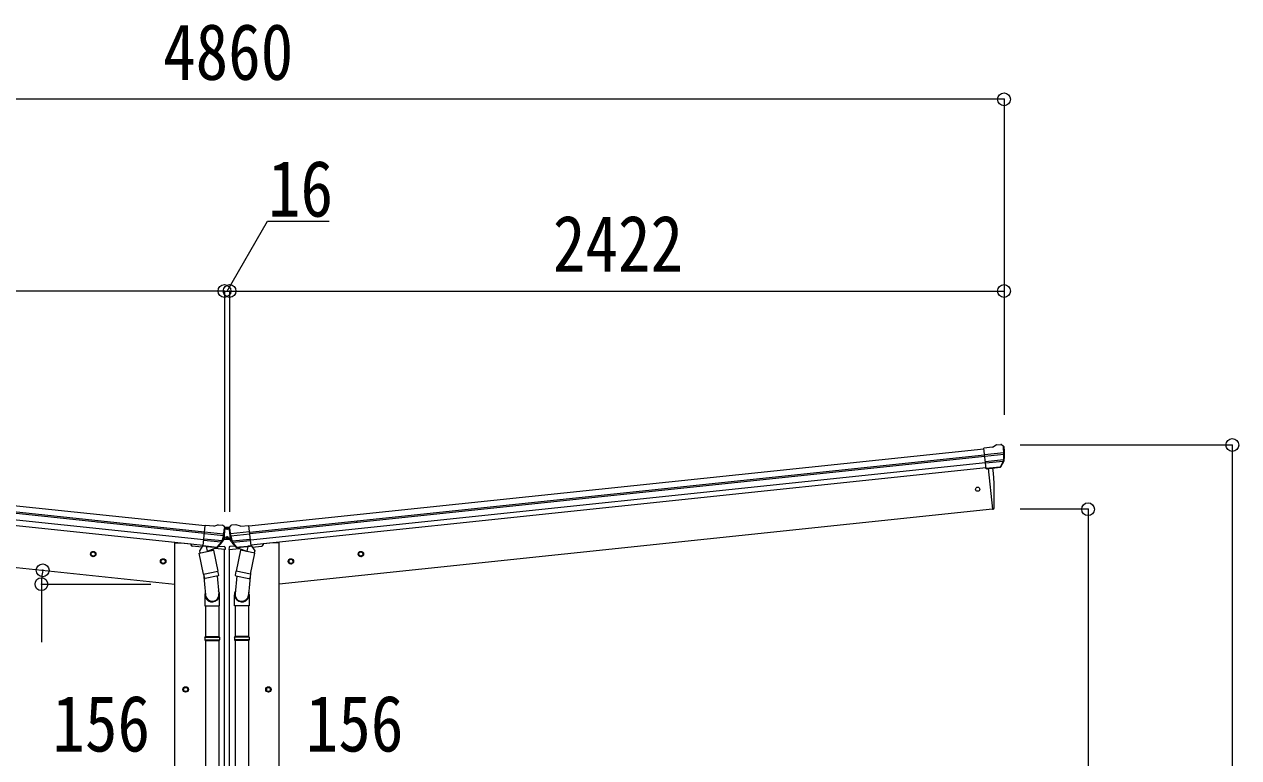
# Model space of a CAD drawing. Units: millimetres at full size, sheet at 1:40; some dimension numbers follow another scale. Extents: x -11243 to 11243, y -7760 to 7760.
# Drawn here: x -4737 to -939, y -2532 to -238 of the extents above; entities that cross this region are included whole.
import ezdxf
from ezdxf.enums import TextEntityAlignment as Align

# ---------------------------------------------------------------- set-up
doc = ezdxf.new("R2010")
doc.units = ezdxf.units.MM
doc.header["$LTSCALE"] = 40
doc.header["$PDMODE"] = 32
doc.header["$PDSIZE"] = 40
for name, color, linetype, lineweight in [('0-3_ELV2', 4, 'Continuous', 9), ('0-6_OTH_LINE', 6, 'Continuous', 9), ('0-9_OUTLINE', 7, 'Continuous', 9)]:
    doc.layers.add(name, color=color, linetype=linetype, lineweight=lineweight)
doc.styles.add('ＭＳ ゴシック', font='')
doc.styles.get('ＭＳ ゴシック').set_extended_font_data('MS Gothic')

msp = doc.modelspace()

# ---------------------------------------------------------------- linework, layer by layer
at = {"layer": '0-3_ELV2'}
for p, q in [((-1709.64, -1560.97), (-1698.04, -1554)), ((-1696.81, -1553.59), (-1683.33, -1552.18)), ((-1679.66, -1553.26), (-1679.67, -1553.26)), ((-1679.66, -1553.26), (-1674.48, -1557.45)), ((-4174.11, -1830.45), (-6473.03, -1588.82)), ((-4173.67, -1826.27), (-6472.59, -1584.65)), ((-4171.68, -1807.38), (-6470.6, -1565.75)), ((-4034.88, -1807.38), (-1735.96, -1565.75)), ((-4032.89, -1826.27), (-1733.97, -1584.65)), ((-4032.45, -1830.45), (-1733.53, -1588.82)), ((-1709.64, -1560.97), (-1736.17, -1563.76)), ((-1729.38, -1628.31), (-1736.17, -1563.76)), ((-1734.01, -1584.29), (-1674.27, -1578.01)), ((-1673.79, -1583.88), (-1733.39, -1590.15)), ((-1673.1, -1561.15), (-1673.41, -1559.3)), ((-6476.87, -1625.42), (-4177.95, -1867.05)), ((-4176.19, -1850.31), (-6475.11, -1608.68)), ((-4030.36, -1850.31), (-1731.44, -1608.68)), ((-1729.69, -1625.42), (-4028.61, -1867.05)), ((-1674.63, -1600.64), (-1731.66, -1606.63)), ((-1676.02, -1605.3), (-1731.19, -1611.1)), ((-1686.03, -1623.53), (-1729.41, -1628.09)), ((-1729.38, -1628.31), (-1719.44, -1627.27)), ((-1722.5, -1627.59), (-1709.11, -1754.98)), ((-1719.44, -1627.27), (-1719.16, -1627.33)), ((-1719.16, -1627.33), (-1693.83, -1624.67)), ((-1693.83, -1624.67), (-1693.58, -1624.55)), ((-1693.58, -1624.55), (-1685.89, -1623.74)), ((-1684.58, -1621.87), (-1675.13, -1603.57)), ((-1683.52, -1622.3), (-1673.4, -1604.04)), ((-6497.45, -1754.98), (-4266.78, -1989.43)), ((-1709.11, -1754.98), (-3939.78, -1989.43)), ((-1709.11, -1754.98), (-1707.06, -1754.69)), ((-4178.26, -1869.99), (-4171.48, -1805.44)), ((-4144.96, -1808.23), (-4171.48, -1805.44)), ((-4144.96, -1808.23), (-4132.16, -1803.82)), ((-4130.87, -1803.68), (-4117.38, -1805.09)), ((-4114.03, -1806.92), (-4114.03, -1806.92)), ((-4114.03, -1806.92), (-4109.83, -1812.1)), ((-4110.56, -1811.2), (-4110.53, -1810.97)), ((-4110.53, -1810.97), (-4096.03, -1810.97)), ((-4109.24, -1816), (-4109.16, -1814.13)), ((-4102.02, -1815.69), (-4101.18, -1815.69)), ((-4097.32, -1816), (-4097.4, -1814.13)), ((-4092.53, -1806.92), (-4096.73, -1812.1)), ((-4096, -1811.2), (-4096.03, -1810.97)), ((-4092.53, -1806.92), (-4092.53, -1806.92)), ((-4075.69, -1803.68), (-4089.17, -1805.09)), ((-4061.6, -1808.23), (-4074.4, -1803.82)), ((-4061.6, -1808.23), (-4035.08, -1805.44)), ((-4028.3, -1869.99), (-4035.08, -1805.44)), ((-4121.28, -1858.57), (-4176.45, -1852.77)), ((-4118.95, -1854.3), (-4175.98, -1848.31)), ((-4114.65, -1838.09), (-4174.25, -1831.82)), ((-4173.64, -1825.97), (-4113.9, -1832.25)), ((-4133.1, -1873.01), (-4120.05, -1857.07)), ((-4132.16, -1873.65), (-4118.46, -1857.89)), ((-4117.49, -1855.66), (-4112.11, -1849.47)), ((-4116.42, -1852.13), (-4113.24, -1848.48)), ((-4112.11, -1847.97), (-4110.36, -1847.97)), ((-4094.81, -1849.47), (-4112.11, -1849.47)), ((-4111.78, -1833.09), (-4111.78, -1845.5)), ((-4110.07, -1848.47), (-4111.78, -1845.5)), ((-4110.07, -1848.47), (-4096.49, -1848.47)), ((-4102.02, -1844.39), (-4101.18, -1844.39)), ((-4096.49, -1848.47), (-4094.78, -1845.5)), ((-4096.2, -1847.97), (-4094.81, -1847.97)), ((-4088.86, -1856.32), (-4094.81, -1849.47)), ((-4094.78, -1833.09), (-4094.78, -1845.5)), ((-4089.95, -1852.77), (-4093.68, -1848.48)), ((-4032.92, -1825.97), (-4092.66, -1832.25)), ((-4091.91, -1838.09), (-4032.31, -1831.82)), ((-4074.4, -1873.65), (-4088.1, -1857.89)), ((-4087.61, -1854.3), (-4030.57, -1848.31)), ((-4073.46, -1873.01), (-4086.51, -1857.07)), ((-4085.28, -1858.57), (-4030.11, -1852.77)), ((-4527.86, -1890.85), (-4521.01, -1887.8)), ((-4521.01, -1887.8), (-4514.93, -1892.21)), ((-4514.93, -1892.21), (-4515.72, -1899.67)), ((-4216.51, -1863.05), (-4216.08, -1866.28)), ((-4182.38, -1873.67), (-4211.65, -1870.6)), ((-4178.26, -1869.99), (-4168.32, -1871.04)), ((-4134.86, -1874.33), (-4178.24, -1869.77)), ((-4168.32, -1871.04), (-4168.06, -1871.16)), ((-4168.06, -1871.16), (-4142.73, -1873.82)), ((-4142.73, -1873.82), (-4142.46, -1873.76)), ((-4142.46, -1873.76), (-4134.77, -1874.56)), ((-4108.63, -1881.43), (-4142.36, -1877.88)), ((-4129.04, -1870.23), (-4112.19, -1872)), ((-4111.28, -4739.43), (-4111.28, -1881.1)), ((-4109.53, -1874.59), (-4108.63, -1881.43)), ((-4097.03, -1874.59), (-4097.93, -1881.43)), ((-4097.93, -1881.43), (-4064.2, -1877.88)), ((-4095.28, -4739.43), (-4095.28, -1881.1)), ((-4077.52, -1870.23), (-4094.37, -1872)), ((-4064.1, -1873.76), (-4071.79, -1874.56)), ((-4071.7, -1874.33), (-4028.32, -1869.77)), ((-4063.83, -1873.82), (-4064.1, -1873.76)), ((-4038.49, -1871.16), (-4063.83, -1873.82)), ((-4038.24, -1871.04), (-4038.49, -1871.16)), ((-4028.3, -1869.99), (-4038.24, -1871.04)), ((-4024.18, -1873.67), (-3994.91, -1870.6)), ((-3990.05, -1863.05), (-3990.48, -1866.28)), ((-3685.55, -1887.8), (-3691.63, -1892.21)), ((-3691.63, -1892.21), (-3690.84, -1899.67)), ((-3678.7, -1890.85), (-3685.55, -1887.8)), ((-4515.72, -1899.67), (-4522.57, -1902.73)), ((-4309.07, -1913.85), (-4302.21, -1910.79)), ((-4296.92, -1922.67), (-4303.78, -1925.72)), ((-4302.21, -1910.79), (-4296.14, -1915.21)), ((-4296.14, -1915.21), (-4296.92, -1922.67)), ((-3904.35, -1910.79), (-3910.42, -1915.21)), ((-3910.42, -1915.21), (-3909.64, -1922.67)), ((-3909.64, -1922.67), (-3902.78, -1925.72)), ((-3897.49, -1913.85), (-3904.35, -1910.79)), ((-3690.84, -1899.67), (-3683.98, -1902.73)), ((-4239.28, -2315.23), (-4232.78, -2311.48)), ((-4232.78, -2311.48), (-4226.28, -2315.23)), ((-4226.28, -2315.23), (-4226.28, -2322.74)), ((-3973.78, -2311.48), (-3980.28, -2315.23)), ((-3980.28, -2315.23), (-3980.28, -2322.74)), ((-3967.28, -2315.23), (-3973.78, -2311.48)), ((-4226.28, -2322.74), (-4232.78, -2326.49)), ((-3980.28, -2322.74), (-3973.78, -2326.49))]:
    msp.add_line(p, q, dxfattribs=at)
for points in [[(-4104.54, -1814.85), (-4105.38, -1814.85), (-4105.38, -1815.69), (-4104.54, -1815.69)], [(-4102.86, -1814.01), (-4102.86, -1813.17), (-4103.7, -1813.17), (-4103.7, -1814.01)], [(-4103.7, -1816.53), (-4103.7, -1817.37), (-4102.86, -1817.37), (-4102.86, -1816.53)], [(-4101.18, -1815.69), (-4101.18, -1814.85), (-4102.02, -1814.85)], [(-4266.78, -4739.43), (-4266.78, -1860.43), (-4246.78, -1860.43), (-4215.92, -1863.68)], [(-4104.54, -1843.55), (-4105.38, -1843.55), (-4105.38, -1844.39), (-4104.54, -1844.39)], [(-4102.86, -1842.71), (-4102.86, -1841.87), (-4103.7, -1841.87), (-4103.7, -1842.71)], [(-4103.7, -1845.23), (-4103.7, -1846.07), (-4102.86, -1846.07), (-4102.86, -1845.23)], [(-4101.18, -1844.39), (-4101.18, -1843.55), (-4102.02, -1843.55)], [(-3939.78, -4739.43), (-3939.78, -1860.43), (-3959.78, -1860.43), (-3990.63, -1863.68)], [(-4522.57, -1902.73), (-4528.65, -1898.32), (-4527.86, -1890.85)], [(-3683.98, -1902.73), (-3677.91, -1898.32), (-3678.7, -1890.85)], [(-4303.78, -1925.72), (-4309.85, -1921.31), (-4309.07, -1913.85)], [(-3902.78, -1925.72), (-3896.71, -1921.31), (-3897.49, -1913.85)], [(-4232.78, -2326.49), (-4239.28, -2322.74), (-4239.28, -2315.23)], [(-3973.78, -2326.49), (-3967.28, -2322.74), (-3967.28, -2315.23)]]:
    msp.add_lwpolyline(points, dxfattribs=at)
for centre, radius in [((-1755.9, -1692.43), 6.5), ((-4103.28, -1815.27), 3.5), ((-4103.28, -1843.97), 3.5), ((-4521.79, -1895.26), 8.5), ((-4521.79, -1895.26), 7.7), ((-4521.79, -1895.26), 6.5), ((-3684.77, -1895.26), 8.5), ((-3684.77, -1895.26), 7.7), ((-3684.77, -1895.26), 6.5), ((-4303, -1918.26), 8.5), ((-4303, -1918.26), 7.7), ((-4303, -1918.26), 6.5), ((-3903.56, -1918.26), 8.5), ((-3903.56, -1918.26), 7.7), ((-3903.56, -1918.26), 6.5), ((-4232.78, -2318.99), 8.5), ((-4232.78, -2318.99), 7.7), ((-4232.78, -2318.99), 6.5), ((-3973.78, -2318.99), 8.5), ((-3973.78, -2318.99), 7.7), ((-3973.78, -2318.99), 6.5)]:
    msp.add_circle(centre, radius, dxfattribs=at)
for centre, radius, start, end in [((-1696.5, -1556.58), 3, 96.02369, 120.97631), ((-1682.81, -1557.15), 5, 51.04426, 95.95574), ((-1866.65, -1582.8), 192.44, 1.4271, 6.57578), ((-1873.99, -1582.27), 200.2, 354.20009, 359.53883), ((-1629, -1575.9), 45.32, 182.67122, 185.64518), ((-1673.61, -1585.22), 1.35, 95.1605, 97.91927), ((-1671, -1583.66), 2.74, 179.02151, 184.43412), ((-1873.99, -1582.27), 202, 354.13916, 6), ((-2604.7, -1714.77), 900.99, 357.6414, 5.6433), ((-1686.14, -1620.85), 2.99, 285.2717, 331.00739), ((-1677.8, -1602.2), 3, 332.69111, 354.20009), ((-1676.03, -1602.59), 3, 331, 354.13916), ((-1707.47, -1751.72), 3, 278, 357.63919), ((-4131.19, -1806.66), 3, 84.02369, 108.97631), ((-4310.14, -1794.89), 202, 342.13916, 354), ((-4117.91, -1810.06), 5, 39.04426, 83.95574), ((-4303.07, -1796.94), 192.44, 349.4271, 354.57578), ((-4104.54, -1814.01), 0.84, 270, 0), ((-4104.54, -1816.53), 0.84, 0, 90), ((-4102.02, -1814.01), 0.84, 180, 270), ((-4102.02, -1816.53), 0.84, 90, 180), ((-3896.42, -1794.89), 202, 186, 197.86084), ((-3903.49, -1796.94), 192.44, 185.42422, 190.5729), ((-4088.65, -1810.06), 5, 96.04426, 140.95574), ((-4075.37, -1806.66), 3, 71.02369, 95.97631), ((-4122.37, -1855.17), 3, 320.69111, 342.20009), ((-4310.14, -1794.89), 200.2, 342.20009, 347.53883), ((-4120.73, -1855.92), 3, 319, 342.13916), ((-4114.74, -1839.44), 1.35, 83.1605, 85.91927), ((-4111.87, -1838.45), 2.74, 167.02151, 172.43412), ((-4069.18, -1839.59), 45.32, 170.67122, 173.64518), ((-4112.11, -1849.47), 1.5, 90, 139), ((-4104.54, -1842.71), 0.84, 270, 0), ((-4104.54, -1845.23), 0.84, 0, 90), ((-4102.02, -1842.71), 0.84, 180, 270), ((-4102.02, -1845.23), 0.84, 90, 180), ((-4094.81, -1849.47), 1.5, 41, 90), ((-4137.38, -1839.59), 45.32, 6.35482, 9.32878), ((-4094.69, -1838.45), 2.74, 7.56588, 12.97849), ((-4091.81, -1839.44), 1.35, 94.08073, 96.8395), ((-3896.42, -1794.89), 200.2, 192.46117, 197.79991), ((-4085.83, -1855.92), 3, 197.86084, 221), ((-4084.19, -1855.17), 3, 197.79991, 219.30889), ((-4211.13, -1865.63), 5, 187.5, 264), ((-4134.42, -1871.68), 2.99, 273.2717, 319.00739), ((-4112.51, -1874.99), 3, 7.5, 84), ((-4094.05, -1874.99), 3, 96, 172.5), ((-4072.14, -1871.68), 2.99, 220.99261, 266.7283), ((-3995.43, -1865.63), 5, 276, 352.5)]:
    msp.add_arc(centre, radius, start, end, dxfattribs=at)
for centre, major_axis, ratio, start_param, end_param in [((-1675.36, -1560.76), (-0.87, 5.91), 0.020485, 0.671432, 1.5691306), ((-1680.75, -1556.24), (5.88, -1.31), 0.24881, 0.460585, 0.4641038), ((-1676.37, -1559.79), (-2.34, 1.9), 0.995767, 3.9859716, 4.712389), ((-1871.68, -1604.21), (-20.92, 199.05), 0.994373, 4.7113789, 4.7277536), ((-1686.34, -1620.55), (-0.11, 3), 0.642905, 3.2459383, 4.203928), ((-1686.21, -1620.75), (1.66, -2.51), 0.997631, 5.8041905, 5.8929484), ((-1686.28, -1620.65), (3.53, -2.11), 0.650902, 5.2561448, 5.3289554), ((-1683.91, -1620.3), (1.08, 3.13), 0.040856, 2.1135035, 2.1416249), ((-4311.94, -1816.84), (20.92, 199.05), 0.994373, 1.5554317, 1.5718064), ((-4111.37, -1815.15), (0.38, 5.97), 0.020485, 0.671432, 1.5691306), ((-4115.71, -1809.61), (5.48, -2.51), 0.24881, 0.460585, 0.4641038), ((-4112.16, -1813.99), (-1.9, 2.34), 0.995767, 3.9859716, 4.712389), ((-4094.4, -1813.99), (1.9, 2.34), 0.995767, 1.5707963, 2.2972137), ((-4090.85, -1809.61), (-5.48, -2.51), 0.24881, 5.8190815, 5.8226003), ((-4095.19, -1815.15), (-0.38, 5.97), 0.020485, 4.7140547, 5.6117533), ((-3894.62, -1816.84), (-20.92, 199.05), 0.994373, 4.7113789, 4.7277536), ((-4312.44, -1816.84), (20.92, 199.05), 0.994373, 4.7113789, 4.7277536), ((-3894.12, -1816.84), (-20.92, 199.05), 0.994373, 1.5554317, 1.5718064), ((-4134.55, -1871.35), (0.51, 2.96), 0.642905, 3.2459383, 4.203928), ((-4134.46, -1871.57), (1.1, -2.8), 0.997631, 5.8041905, 5.8929484), ((-4134.51, -1871.45), (3.02, -2.79), 0.650902, 5.2561448, 5.3289554), ((-4132.12, -1871.6), (1.71, 2.84), 0.040856, 2.1135035, 2.1416249), ((-4074.44, -1871.6), (-1.71, 2.84), 0.040856, 4.1415604, 4.1696818), ((-4072.01, -1871.35), (-0.51, 2.96), 0.642905, 2.0792573, 3.037247), ((-4072.05, -1871.45), (-3.02, -2.79), 0.650902, 0.9542299, 1.0270405), ((-4072.1, -1871.57), (-1.1, -2.8), 0.997631, 0.3902369, 0.4789948)]:
    msp.add_ellipse(centre, major_axis=major_axis, ratio=ratio, start_param=start_param, end_param=end_param, dxfattribs=at)
at = {"layer": '0-6_OTH_LINE'}
for p, q in [((-1673.27, -472.38), (-6533.29, -472.38)), ((-1673.27, -472.38), (-1673.27, -1459.56)), ((-4111.28, -1072.38), (-6533.29, -1072.38)), ((-4111.28, -1072.38), (-4111.28, -1763.46)), ((-4111.28, -1072.38), (-4095.2, -1072.38)), ((-4095.28, -1072.38), (-4095.28, -1763.46)), ((-4095.28, -1072.38), (-1673.27, -1072.38)), ((-959.37, -1554.16), (-1623.23, -1554.16)), ((-959.37, -1554.16), (-959.37, -4189.43)), ((-1410.37, -1754.98), (-1623.23, -1754.98)), ((-1410.37, -1754.98), (-1410.37, -4189.43))]:
    msp.add_line(p, q, dxfattribs=at)
at = {"layer": '0-6_OTH_LINE', "lineweight": 18}
for q in [(-4683.74, -2170.99), (-4341.14, -1989.49)]:
    msp.add_line((-4683.74, -1989.49), q, dxfattribs=at)
at = {"layer": '0-6_OTH_LINE'}
msp.add_lwpolyline([(-4103.24, -1072.38), (-3976.86, -853.48), (-3783.7, -853.48)], dxfattribs=at)
msp.add_arc((-4445.95, -1989.49), 237.79, 169.47013, 180, dxfattribs=at)
for p in [(-1673.27, -472.38), (-4111.28, -1072.38), (-4095.28, -1072.38), (-1673.27, -1072.38), (-959.37, -1554.16), (-1410.37, -1754.98), (-4679.73, -1946.03), (-4683.74, -1989.49)]:
    msp.add_point(p, dxfattribs=at)
at = {"layer": '0-9_OUTLINE'}
for p, q in [((-4189.98, -1892.06), (-4145.1, -1882.93)), ((-4176.62, -1957.72), (-4189.98, -1892.06)), ((-4178.52, -1868.6), (-4189.73, -1885.52)), ((-4189.73, -1885.52), (-4188.46, -1891.75)), ((-4177.6, -1868.41), (-4178.52, -1868.6)), ((-4135.11, -1874.57), (-4175.78, -1870.29)), ((-4168.08, -1871.49), (-4165.16, -1885.84)), ((-4138.94, -1876.73), (-4163.69, -1886.48)), ((-4147.27, -1880.01), (-4146.61, -1883.24)), ((-4145.1, -1882.93), (-4131.74, -1948.59)), ((-4138.47, -1874.87), (-4138.32, -1875.6)), ((-4061.46, -1882.93), (-4074.82, -1948.59)), ((-4071.45, -1874.57), (-4030.78, -1870.29)), ((-4068.09, -1874.87), (-4068.24, -1875.6)), ((-4067.62, -1876.73), (-4042.87, -1886.48)), ((-4016.58, -1892.06), (-4061.46, -1882.93)), ((-4059.29, -1880.01), (-4059.94, -1883.24)), ((-4038.48, -1871.49), (-4041.4, -1885.84)), ((-4029.94, -1957.72), (-4016.58, -1892.06)), ((-4028.96, -1868.41), (-4028.04, -1868.6)), ((-4028.04, -1868.6), (-4016.83, -1885.52)), ((-4016.83, -1885.52), (-4018.1, -1891.75)), ((-4177.05, -1955.58), (-4170.4, -2023.32)), ((-4176.62, -1957.72), (-4131.74, -1948.59)), ((-4176.61, -1957.71), (-4174.07, -1970.19)), ((-4130.81, -1963.19), (-4171.77, -1971.53)), ((-4134.15, -1963.87), (-4128.59, -2019.6)), ((-4129.26, -1960.83), (-4131.75, -1948.59)), ((-4129.47, -1962.23), (-4129.47, -1962.23)), ((-4072.41, -1963.87), (-4077.97, -2019.6)), ((-4077.3, -1960.83), (-4074.81, -1948.59)), ((-4077.09, -1962.23), (-4077.09, -1962.23)), ((-4075.75, -1963.19), (-4034.79, -1971.53)), ((-4029.94, -1957.72), (-4074.82, -1948.59)), ((-4029.51, -1955.58), (-4036.16, -2023.32)), ((-4029.95, -1957.71), (-4032.49, -1970.19)), ((-4172.44, -2022.1), (-4172.44, -2056.76)), ((-4126.44, -2056.76), (-4126.44, -2022.41)), ((-4080.12, -2056.76), (-4080.12, -2022.41)), ((-4034.12, -2022.1), (-4034.12, -2056.76)), ((-4172.44, -2056.76), (-4126.44, -2056.76)), ((-4170.44, -2056.76), (-4170.44, -2153.5)), ((-4128.44, -2056.76), (-4128.44, -2153.5)), ((-4034.12, -2056.76), (-4080.12, -2056.76)), ((-4078.12, -2056.76), (-4078.12, -2153.5)), ((-4036.12, -2056.76), (-4036.12, -2153.5)), ((-4172.44, -2155.5), (-4171.44, -2153.5)), ((-4172.44, -2155.5), (-4126.44, -2155.5)), ((-4172.44, -2155.5), (-4172.44, -2163.5)), ((-4172.44, -2163.5), (-4126.44, -2163.5)), ((-4172.44, -2163.5), (-4171.44, -2165.5)), ((-4171.44, -2153.5), (-4127.44, -2153.5)), ((-4126.44, -2155.5), (-4127.44, -2153.5)), ((-4080.12, -2155.5), (-4079.12, -2153.5)), ((-4034.12, -2155.5), (-4080.12, -2155.5)), ((-4034.12, -2163.5), (-4080.12, -2163.5)), ((-4035.12, -2153.5), (-4079.12, -2153.5)), ((-4034.12, -2155.5), (-4035.12, -2153.5)), ((-4034.12, -2163.5), (-4035.12, -2165.5)), ((-4034.12, -2155.5), (-4034.12, -2163.5)), ((-4171.44, -2165.5), (-4127.44, -2165.5)), ((-4170.44, -2165.5), (-4170.44, -3182.19)), ((-4128.44, -2165.5), (-4128.44, -3182.19)), ((-4035.12, -2165.5), (-4079.12, -2165.5)), ((-4078.12, -2165.5), (-4078.12, -3182.19)), ((-4036.12, -2165.5), (-4036.12, -3182.19))]:
    msp.add_line(p, q, dxfattribs=at)
for points in [[(-4126.44, -2155.5), (-4126.44, -2163.5), (-4127.44, -2165.5)], [(-4080.12, -2155.5), (-4080.12, -2163.5), (-4079.12, -2165.5)]]:
    msp.add_lwpolyline(points, dxfattribs=at)
for centre, radius, start, end in [((-4175.73, -1869.8), 0.5, 228.73754, 264), ((-4168.66, -1871.65), 0.604, 15.29405, 86.90158), ((-4164.17, -1885.56), 1.03, 195.53431, 297.46103), ((-4139.3, -1875.8), 1, 291.5, 11.5), ((-4137.98, -1874.77), 0.5, 84, 191.5), ((-4135.06, -1874.07), 0.5, 264, 299.26246), ((-4071.5, -1874.07), 0.5, 240.73754, 276), ((-4068.58, -1874.77), 0.5, 348.5, 96), ((-4067.26, -1875.8), 1, 168.5, 248.5), ((-4042.39, -1885.56), 1.03, 242.53897, 344.46569), ((-4037.9, -1871.65), 0.604, 93.09842, 164.70595), ((-4030.83, -1869.8), 0.5, 276, 311.26246), ((-4172.17, -1969.57), 2, 198.03157, 281.5), ((-4131.21, -1961.23), 2, 281.5, 330.09038), ((-4131.16, -1961.26), 1.95, 330.02234, 12.45983), ((-4075.4, -1961.26), 1.95, 167.54017, 209.97766), ((-4075.35, -1961.23), 2, 209.90962, 258.5), ((-4034.39, -1969.57), 2, 258.5, 341.96843), ((-4156.44, -2022.41), 30, 0, 2.54858), ((-4050.12, -2022.41), 30, 177.45142, 180)]:
    msp.add_arc(centre, radius, start, end, dxfattribs=at)
for centre, major_axis, start_param, end_param in [((-4149.44, -2022.1), (-23, 0), 5.9588909, 9.9444346), ((-4057.12, -2022.1), (23, 0), 2.621936, 6.6074797), ((-4149.44, -2022.1), (-21, 0), 0.0583862, 3.2616355), ((-4057.12, -2022.1), (21, 0), 3.0215498, 6.2247991)]:
    msp.add_ellipse(centre, major_axis=major_axis, ratio=0.996195, start_param=start_param, end_param=end_param, dxfattribs=at)

# ---------------------------------------------------------------- texts
at = {"layer": '0-6_OTH_LINE', "color": 7, "style": 'ＭＳ ゴシック', "width": 0.85}
for s, p in [('4860', (-4303.28, -464.38)), ('16', (-3975.19, -892.4)), ('2422', (-3084.27, -1064.38)), ('156', (-4649.45, -2565.9)), ('156', (-3857.11, -2565.9))]:
    msp.add_text(s, height=176, dxfattribs=at).set_placement(p, align=Align.BOTTOM_LEFT)

doc.saveas('drawing.dxf')
